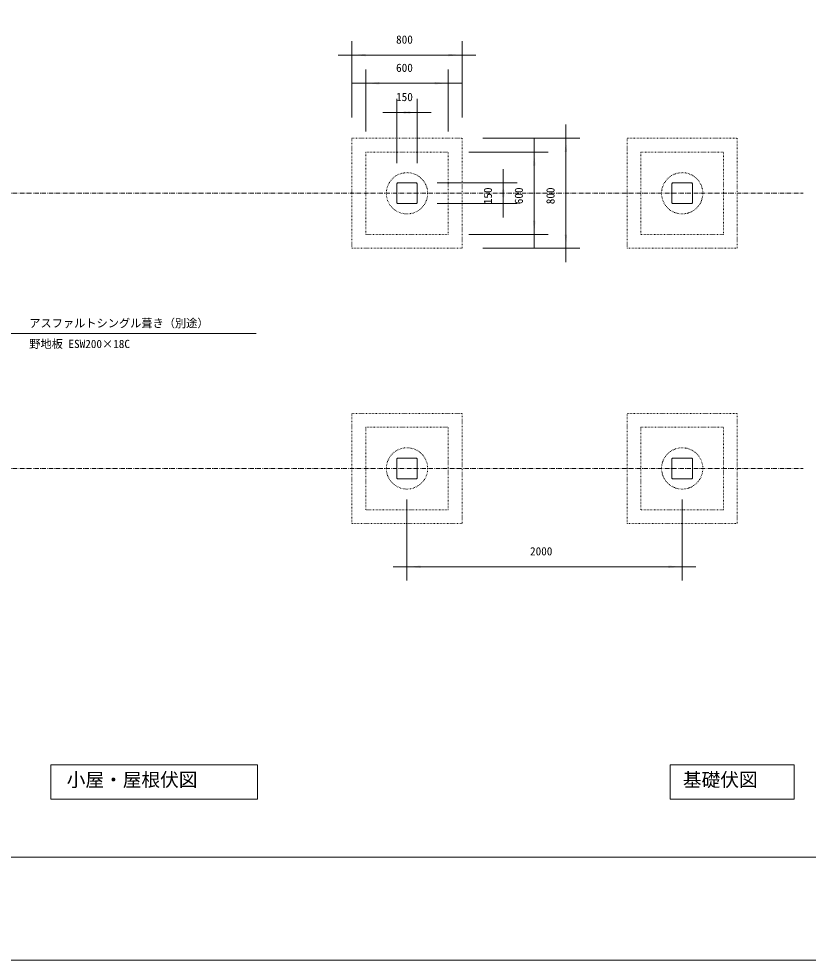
# Model space of a CAD drawing. Units: millimetres, scale not verified. Extents: x -9750 to 9750, y -6875 to 6875.
# Drawn here: x -2522 to 3214, y -6875 to -32 of the extents above; entities that cross this region are included whole.
import ezdxf
from ezdxf.enums import TextEntityAlignment as Align

# ---------------------------------------------------------------- set-up
doc = ezdxf.new("R2010")
doc.units = ezdxf.units.MM
doc.header["$LTSCALE"] = 50
doc.linetypes.add('USER5', pattern=[0.208282, 0.069427, -0.138855])
doc.linetypes.add('USER6', pattern=[1.041641, 0.625, -0.208282, 0.069427, -0.138931])
doc.layers.add('0-1_IMPORTED', color=30, linetype='Continuous', lineweight=18)
doc.styles.add('ＭＳ ゴシック', font='')
doc.styles.get('ＭＳ ゴシック').set_extended_font_data('MS Gothic')

msp = doc.modelspace()

# ---------------------------------------------------------------- linework, layer by layer
at = {"layer": '0-1_IMPORTED', "color": 1}
for p, q in [((-101, -750), (-101, -195)), ((699, -750), (699, -195)), ((-201, -295), (-101, -295)), ((-101, -295), (699, -295)), ((699, -295), (799, -295)), ((-1, -850), (-1, -400)), ((599, -850), (599, -400)), ((-101, -500), (-1, -500)), ((-1, -500), (599, -500)), ((599, -500), (699, -500)), ((224, -1080), (224, -612.5)), ((374, -1080), (374, -612.5)), ((124, -712.5), (224, -712.5)), ((224, -712.5), (374, -712.5)), ((374, -712.5), (474, -712.5)), ((1454, -800), (1454, -900)), ((849, -900), (1554, -900)), ((1224, -1000), (1224, -900)), ((1454, -900), (1454, -1700)), ((749, -1000), (1324, -1000)), ((1224, -1600), (1224, -1000)), ((999, -1225), (999, -1125)), ((519, -1225), (1099, -1225)), ((999, -1375), (999, -1225)), ((519, -1375), (1099, -1375)), ((999, -1475), (999, -1375)), ((749, -1600), (1324, -1600)), ((1224, -1700), (1224, -1600)), ((849, -1700), (1554, -1700)), ((1454, -1700), (1454, -1800)), ((-2851, -2320), (-796.47, -2320)), ((299, -3525), (299, -4115)), ((2299, -3525), (2299, -4115)), ((199, -4015), (299, -4015)), ((299, -4015), (2299, -4015)), ((2299, -4015), (2399, -4015))]:
    msp.add_line(p, q, dxfattribs=at)
at = {"layer": '0-1_IMPORTED', "color": 1, "linetype": 'USER6'}
for p, q in [((-6418.5, -1300), (3179, -1300)), ((-6418.5, -3300), (3179, -3300))]:
    msp.add_line(p, q, dxfattribs=at)
at = {"layer": '0-1_IMPORTED'}
msp.add_line((-9750, -6125), (9750, -6125), dxfattribs=at)
for points in [[(-9750, 6875), (9750, 6875), (9750, -6875), (-9750, -6875)], [(224, -1230), (229, -1225), (369, -1225), (374, -1230), (374, -1370), (369, -1375), (229, -1375), (224, -1370)], [(2224, -1230), (2229, -1225), (2369, -1225), (2374, -1230), (2374, -1370), (2369, -1375), (2229, -1375), (2224, -1370)], [(224, -3230), (229, -3225), (369, -3225), (374, -3230), (374, -3370), (369, -3375), (229, -3375), (224, -3370)], [(2224, -3230), (2229, -3225), (2369, -3225), (2374, -3230), (2374, -3370), (2369, -3375), (2229, -3375), (2224, -3370)], [(-2288.23, -5455), (-788.23, -5455), (-788.23, -5705), (-2288.23, -5705)], [(2211.77, -5455), (3111.77, -5455), (3111.77, -5705), (2211.77, -5705)]]:
    msp.add_lwpolyline(points, close=True, dxfattribs=at)
at = {"layer": '0-1_IMPORTED', "linetype": 'USER5'}
for points in [[(-101, -900), (699, -900), (699, -1700), (-101, -1700)], [(1899, -900), (2699, -900), (2699, -1700), (1899, -1700)], [(-1, -1000), (599, -1000), (599, -1600), (-1, -1600)], [(1999, -1000), (2599, -1000), (2599, -1600), (1999, -1600)], [(-101, -2900), (699, -2900), (699, -3700), (-101, -3700)], [(1899, -2900), (2699, -2900), (2699, -3700), (1899, -3700)], [(-1, -3000), (599, -3000), (599, -3600), (-1, -3600)], [(1999, -3000), (2599, -3000), (2599, -3600), (1999, -3600)]]:
    msp.add_lwpolyline(points, close=True, dxfattribs=at)
for centre in [(299, -1300), (2299, -1300), (299, -3300), (2299, -3300)]:
    msp.add_circle(centre, 150, dxfattribs=at)
at = {"layer": '0-1_IMPORTED', "color": 1}
for points in [[(-101, -295), (-1.01, -286.25), (-1.01, -303.75)], [(699, -295), (599.01, -303.75), (599.01, -286.25)], [(-1, -500), (98.99, -491.25), (98.99, -508.75)], [(599, -500), (499.01, -508.75), (499.01, -491.25)], [(224, -712.5), (323.99, -703.75), (323.99, -721.25)], [(374, -712.5), (274.01, -721.25), (274.01, -703.75)], [(1454, -900), (1462.75, -999.99), (1445.25, -999.99)], [(1224, -1000), (1232.75, -1099.99), (1215.25, -1099.99)], [(999, -1225), (1007.75, -1324.99), (990.25, -1324.99)], [(999, -1375), (990.25, -1275.01), (1007.75, -1275.01)], [(1224, -1600), (1215.25, -1500.01), (1232.75, -1500.01)], [(1454, -1700), (1445.25, -1600.01), (1462.75, -1600.01)], [(299, -4015), (398.99, -4006.25), (398.99, -4023.75)], [(2299, -4015), (2199.01, -4023.75), (2199.01, -4006.25)]]:
    msp.add_solid(points, dxfattribs=at)

# ---------------------------------------------------------------- texts
at = {"layer": '0-1_IMPORTED', "color": 7, "style": 'ＭＳ ゴシック'}
for s, height, p in [('800', 59.71, (219.62, -230.18)), ('600', 59.71, (219.62, -435.18)), ('150', 59.71, (219.62, -647.68)), ('アスファルトシングル葺き（別途）', 59.71, (-2446, -2292.6)), ('野地板 ESW200×18C', 59.71, (-2446, -2442.88)), ('2000', 59.71, (1193.17, -3950.18)), ('小屋・屋根伏図', 99.51, (-2173.85, -5642.82)), ('基礎伏図', 99.51, (2304.27, -5642.82))]:
    msp.add_text(s, height=height, dxfattribs=at).set_placement(p, align=Align.BOTTOM_LEFT)
for s, p in [('150', (934.18, -1379.38)), ('600', (1159.18, -1379.38)), ('800', (1389.18, -1379.38))]:
    msp.add_text(s, height=59.71, rotation=90, dxfattribs=at).set_placement(p, align=Align.BOTTOM_LEFT)

doc.saveas('drawing.dxf')
